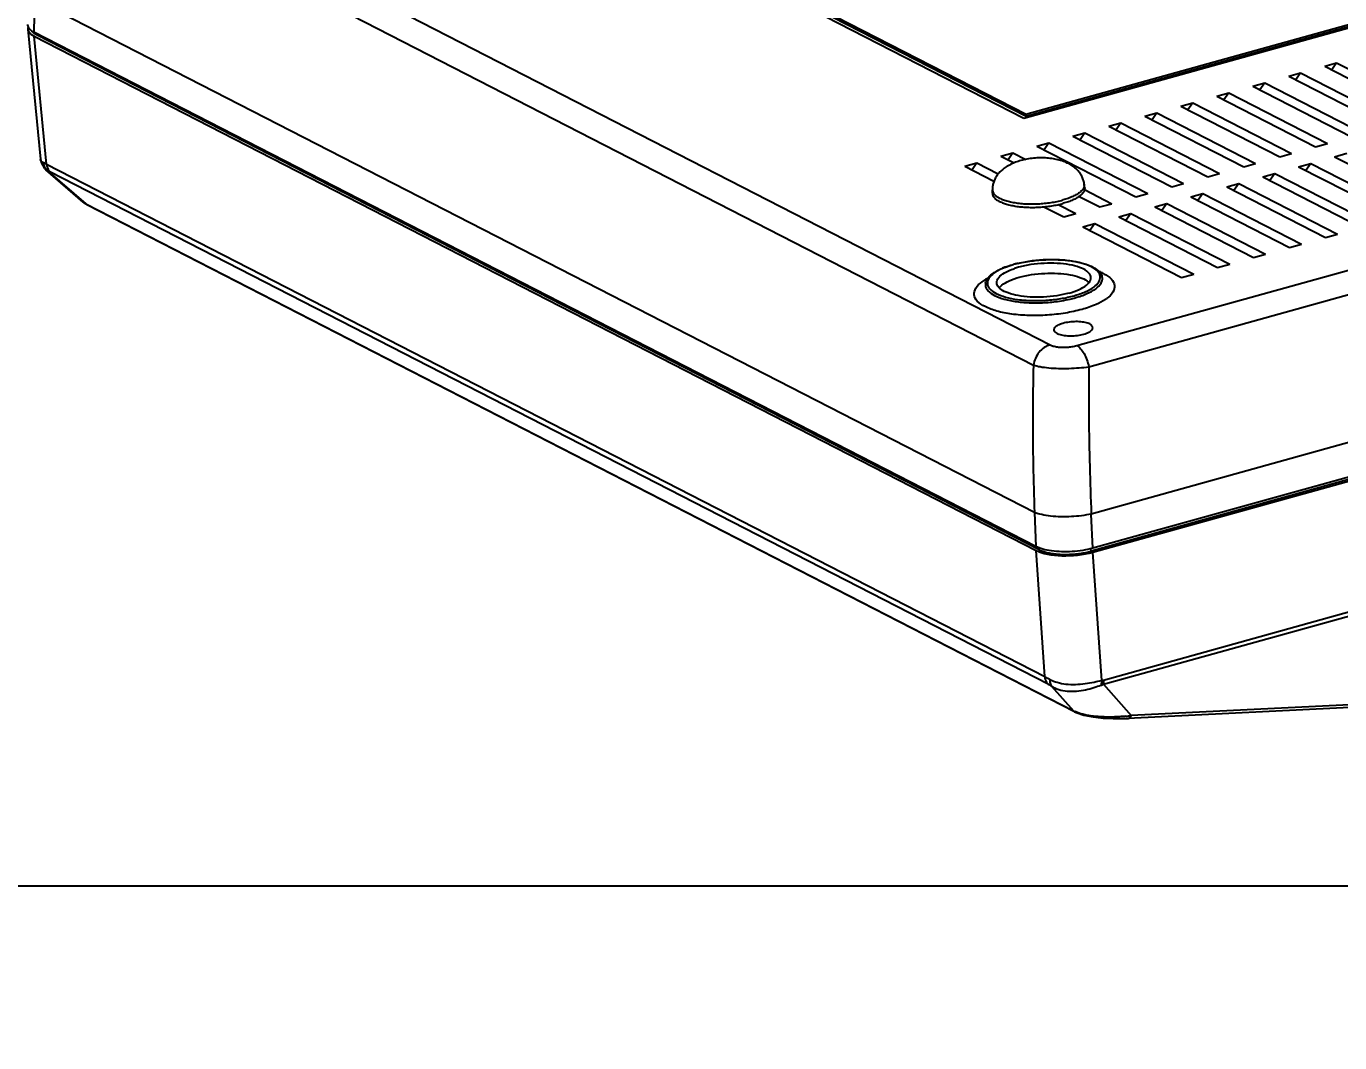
# Model space of a CAD drawing. Header units: millimetres. Extents: x -5407 to -45, y -6458 to 594.
# Drawn here: x -782.8 to -635.1, y -2074.1 to -1959.7 of the extents above; entities that cross this region are included whole.
import ezdxf

# ---------------------------------------------------------------- set-up
doc = ezdxf.new("R2010")
doc.units = ezdxf.units.MM
doc.layers.get('0').update_dxf_attribs({"linetype": 'CONTINUOUS'})
doc.layers.get('Defpoints').update_dxf_attribs({"linetype": 'CONTINUOUS'})
doc.layers.add('dim', color=3, linetype='CONTINUOUS', lineweight=9)
doc.styles.add('LongTou', font='romand.shx', dxfattribs={"width": 0.8, "bigfont": 'whgdtxt.shx'})
doc.dimstyles.new('YanXiu', dxfattribs={"dimtxt": 2.5, "dimasz": 2.2, "dimexe": 1, "dimexo": 0, "dimgap": 0.66, "dimtad": 0, "dimzin": 0, "dimdsep": 46, "dimtxsty": 'LongTou', "dimblk": 'CLOSEDBLANK', "dimcen": 0, "dimclrd": 256, "dimclre": 131, "dimclrt": 42, "dimadec": 0, "dimazin": 0, "dimtfac": 1, "dimtdec": 4, "dimtofl": 0, "dimtmove": 0, "dimatfit": 3, "dimldrblk": 'CLOSEDBLANK', "dimfxl": 0, "dimtolj": 1, "dimtzin": 0, "dimlwd": 0, "dimlwe": 0, "dimarcsym": 0})

# ---------------------------------------------------------------- blocks, each defined once
blk = doc.blocks.new('*U3')
at = {"color": 7}
for p, q in [((-151.42, 33.66), (-13.78, -37.02)), ((-153.76, 30.8), (-16.12, -39.87)), ((-72, 22.86), (-17.46, -5.15)), ((-17.15, -4.64), (-70.64, 22.82)), ((-17.14, -4.93), (-70.64, 22.54)), ((-17.45, -5.15), (68.54, 18.78)), ((67.18, 18.83), (-17.16, -4.64)), ((67.21, 18.55), (-17.14, -4.93)), ((-156.56, 11.6), (-156.65, 6.95)), ((-15.96, -60.59), (-156.56, 11.6)), ((-157.51, 7.38), (-155.73, -10.93)), ((-15.77, -65.39), (-156.65, 6.95)), ((-154.86, -11.63), (-156.61, 6.39)), ((-156.61, 6.39), (-15.74, -65.94)), ((-156.19, 6.51), (-156.19, 6.72)), ((-15.32, -65.83), (-156.19, 6.51)), ((-10.02, -37.13), (147.12, 6.6)), ((-8.33, -40.1), (148.81, 3.63)), ((24.84, 2.18), (26.52, 2.64)), ((24.84, 2.18), (38.74, -4.96)), ((26.52, 2.64), (25.85, 1.65)), ((26.52, 2.64), (40.43, -4.49)), ((19.78, 0.77), (21.46, 1.24)), ((19.78, 0.77), (33.68, -6.37)), ((21.46, 1.24), (20.79, 0.25)), ((21.46, 1.24), (35.37, -5.9)), ((9.66, -2.05), (11.35, -1.58)), ((11.35, -1.58), (10.68, -2.57)), ((11.35, -1.58), (25.25, -8.72)), ((14.72, -0.64), (16.41, -0.17)), ((14.72, -0.64), (28.62, -7.78)), ((16.41, -0.17), (15.74, -1.16)), ((16.41, -0.17), (30.31, -7.31)), ((4.6, -3.46), (6.29, -2.99)), ((4.6, -3.46), (18.51, -10.6)), ((6.29, -2.99), (5.62, -3.98)), ((6.29, -2.99), (20.19, -10.13)), ((9.66, -2.05), (23.56, -9.19)), ((-17.16, -4.64), (-17.13, -4.92)), ((-0.46, -4.86), (1.23, -4.39)), ((-0.46, -4.86), (13.45, -12)), ((1.23, -4.39), (0.56, -5.39)), ((1.23, -4.39), (15.13, -11.53)), ((-10.58, -7.68), (-8.89, -7.21)), ((-8.89, -7.21), (-9.56, -8.2)), ((-8.89, -7.21), (5.01, -14.35)), ((-5.52, -6.27), (-3.83, -5.8)), ((-5.52, -6.27), (8.39, -13.41)), ((-3.83, -5.8), (-4.5, -6.79)), ((-3.83, -5.8), (10.07, -12.94)), ((-15.64, -9.09), (-13.95, -8.62)), ((-15.64, -9.09), (-1.73, -16.23)), ((-13.95, -8.62), (-14.62, -9.61)), ((-13.95, -8.62), (-0.04, -15.76)), ((-10.58, -7.68), (3.33, -14.82)), ((23.56, -9.19), (25.25, -8.72)), ((-155.72, -10.94), (-155.72, -10.94)), ((-20.7, -10.49), (-19.01, -10.03)), ((-20.7, -10.49), (-18.84, -11.45)), ((-19.01, -10.03), (-19.68, -11.02)), ((-19.01, -10.03), (-17.2, -10.95)), ((18.51, -10.6), (20.19, -10.13)), ((26.24, -10.56), (27.93, -10.09)), ((26.24, -10.56), (40.14, -17.7)), ((-155.17, -12.21), (-154.96, -12.41)), ((-154.97, -12.41), (-154.97, -12.41)), ((-154.73, -12.53), (-154.97, -12.41)), ((-149.7, -16.98), (-154.96, -12.42)), ((-154.86, -11.63), (-14.53, -83.68)), ((-154.73, -12.53), (-149.34, -17.2)), ((-14.06, -84.73), (-154.39, -12.67)), ((-25.75, -11.9), (-24.07, -11.43)), ((-25.75, -11.9), (-21.66, -14.01)), ((-24.07, -11.43), (-24.74, -12.42)), ((-24.07, -11.43), (-21.05, -12.98)), ((13.45, -12), (15.13, -11.53)), ((16.12, -13.38), (17.81, -12.91)), ((17.81, -12.91), (17.14, -13.9)), ((17.81, -12.91), (31.71, -20.05)), ((21.18, -11.97), (22.87, -11.5)), ((21.18, -11.97), (35.08, -19.11)), ((22.87, -11.5), (22.2, -12.49)), ((22.87, -11.5), (36.77, -18.64)), ((-8.91, -14.91), (-8.96, -14.45)), ((3.33, -14.82), (5.01, -14.35)), ((8.39, -13.41), (10.07, -12.94)), ((11.06, -14.78), (12.75, -14.31)), ((12.75, -14.31), (12.08, -15.31)), ((12.75, -14.31), (26.65, -21.45)), ((16.12, -13.38), (30.03, -20.52)), ((-21.88, -15.67), (-21.88, -15.21)), ((-9.69, -16.15), (-6.79, -17.63)), ((-8.93, -15.2), (-5.1, -17.17)), ((153.83, -15.8), (-7.98, -60.82)), ((-1.73, -16.23), (-0.04, -15.76)), ((6, -16.19), (7.69, -15.72)), ((6, -16.19), (19.91, -23.33)), ((7.69, -15.72), (7.02, -16.71)), ((7.69, -15.72), (21.59, -22.86)), ((11.06, -14.78), (24.97, -21.92)), ((-149.7, -16.98), (-149.63, -17.03)), ((-149.7, -16.98), (-149.7, -16.98)), ((-149.63, -17.03), (-149.19, -17.31)), ((-149.19, -17.31), (-149.34, -17.2)), ((-149.34, -17.2), (-10.48, -88.5)), ((-149.19, -17.31), (-149.19, -17.31)), ((-10.32, -88.61), (-149.19, -17.31)), ((-14.65, -17.61), (-11.85, -19.04)), ((-12.64, -17.3), (-10.16, -18.57)), ((-6.79, -17.63), (-5.1, -17.17)), ((0.94, -17.6), (2.63, -17.13)), ((0.94, -17.6), (14.85, -24.74)), ((2.63, -17.13), (1.96, -18.12)), ((2.63, -17.13), (16.53, -24.27)), ((-11.85, -19.04), (-10.16, -18.57)), ((-9.18, -20.42), (-7.49, -19.95)), ((-7.49, -19.95), (-8.16, -20.94)), ((-7.49, -19.95), (6.42, -27.09)), ((-4.12, -19.01), (-2.43, -18.54)), ((-4.12, -19.01), (9.79, -26.15)), ((-2.43, -18.54), (-3.1, -19.53)), ((-2.43, -18.54), (11.48, -25.68)), ((-9.18, -20.42), (4.73, -27.56)), ((154.22, -20.89), (-8.01, -66.04)), ((154.46, -20.47), (-7.78, -65.62)), ((-7.75, -66.18), (154.49, -21.03)), ((24.97, -21.92), (26.65, -21.45)), ((19.91, -23.33), (21.59, -22.86)), ((9.79, -26.15), (11.48, -25.68)), ((14.85, -24.74), (16.53, -24.27)), ((4.73, -27.56), (6.42, -27.09)), ((-6.28, -84.75), (154.82, -39.92)), ((-6.25, -84.17), (154.85, -39.34)), ((-15.96, -60.59), (-15.77, -65.39)), ((-7.78, -65.62), (-7.98, -60.82)), ((-14.53, -83.68), (-15.74, -65.94)), ((-15.32, -65.83), (-15.32, -65.55)), ((-8.01, -66.04), (-8.04, -65.64)), ((-6.51, -84.22), (-7.75, -66.18)), ((-6.28, -84.75), (-2.37, -89.16)), ((104.67, -84.22), (-2.84, -89.56)), ((106.14, -83.76), (-2.37, -89.16)), ((-13.58, -85), (-10.48, -88.5)), ((-10.33, -88.61), (-10.48, -88.5)), ((-10.33, -88.61), (-10.08, -88.73))]:
    blk.add_line(p, q, dxfattribs=at)
for points in [[(-155.72, -10.94), (-155.6, -11.48), (-155.17, -12.21)], [(-10.08, -88.73), (-9.03, -89.08), (-7.73, -89.34), (-6.33, -89.51), (-4.91, -89.59), (-3.51, -89.59), (-2.84, -89.56)]]:
    blk.add_lwpolyline(points, dxfattribs=at)
for centre, radius, start, end in [((-153.37, -11.04), 2.03, 189.6445, 202.5023), ((-14.77, -40.82), 15.66, 105.329, 105.5502), ((-14.68, -40.94), 15.77, 105.55, 105.758), ((-14.58, -41.53), 16.39, 103.1607, 105.3139), ((-18.97, -34.25), 7.51, 118.4572, 123.0187), ((-16.31, -36.11), 10.7, 110.4156, 112.7918), ((-15.13, -37.2), 11.51, 105.4875, 108.4923), ((-9.77, -34.06), 7.89, 64.0339, 68.47), ((-9.46, -33.4), 7.16, 63.077, 63.9769), ((-10.63, -26.16), 3.15, 308.8177, 311.5514), ((-14.69, -14.35), 16.66, 283.0566, 285.5304), ((-88.21, -223.01), 157.61, 61.8281, 62.1275), ((-8.71, -85.2), 3.74, 241.8726, 244.7176), ((-5.38, -67.71), 21.66, 276.0087, 277.9746)]:
    blk.add_arc(centre, radius, start, end, dxfattribs=at)
for centre, ratio, start_param, end_param in [((-151.71, 7.75), 0.356821, 3.004354, 3.685763), ((-10.85, -64.58), 0.357254, -2.597147, -1.027036)]:
    blk.add_ellipse(centre, major_axis=(5.79, 0.34), ratio=ratio, start_param=start_param, end_param=end_param, dxfattribs=at)
for points, start_tangent, end_tangent in [([(-157.54, 8.03), (-157.54, 7.92), (-157.47, 7.68)], (-0.035983, -0.999352), (0.436863, -0.899528)), ([(-157.47, 7.68), (-157.28, 7.41)], (0.436863, -0.899528), (0.668729, -0.743506)), ([(-157.28, 7.41), (-156.64, 6.95)], (0.668729, -0.743506), (0.889585, -0.45677)), ([(-156.77, 6.92), (-156.84, 7.02), (-156.89, 7.08)], (-0.674355, 0.738407), (-0.531317, 0.847173)), ([(-156.19, 6.51), (-156.58, 6.75), (-156.77, 6.92)], (-0.889585, 0.456769), (-0.674355, 0.738407)), ([(-155.37, -11.38), (-155.68, -11.1), (-155.72, -10.94)], (-0.905709, 0.4239), (-0.084099, 0.996457)), ([(-8.96, -14.45), (-9.06, -13.93), (-9.26, -13.41), (-9.54, -12.91), (-9.93, -12.45), (-10.42, -12.01), (-11.01, -11.63), (-11.7, -11.3), (-12.48, -11.05), (-13.31, -10.86), (-14.2, -10.76), (-15.13, -10.73), (-16.09, -10.78), (-17.02, -10.91), (-17.87, -11.11)], (-0.114395, 0.993435), (-0.963393, -0.268092)), ([(-154.86, -11.63), (-155.14, -11.49), (-155.37, -11.38)], (-0.894928, 0.44621), (-0.905818, 0.423668)), ([(-155.24, -11.82), (-155.03, -12.21), (-154.73, -12.53)], (0.383465, -0.923555), (0.759066, -0.651014)), ([(-154.86, -11.63), (-154.78, -12.03), (-154.62, -12.38), (-154.39, -12.67)], (0.082555, -0.996586), (0.720891, -0.693049)), ([(-154.39, -12.67), (-154.58, -12.58), (-154.73, -12.53)], (-0.889581, 0.456777), (-0.96765, 0.252296)), ([(-17.87, -11.11), (-18.62, -11.35), (-19.33, -11.66), (-19.95, -12.01), (-20.48, -12.4), (-20.92, -12.82), (-21.28, -13.27), (-21.55, -13.74), (-21.74, -14.22), (-21.85, -14.72), (-21.88, -15.21)], (-0.963397, -0.26808), (0.002488, -0.999997)), ([(-8.96, -14.45), (-8.96, -14.56), (-9.03, -14.89), (-9.23, -15.22), (-9.56, -15.55), (-10, -15.86), (-10.56, -16.15), (-11.22, -16.42), (-11.96, -16.65)], (0.116625, -0.993176), (-0.963395, -0.268086)), ([(-21.88, -15.21), (-21.82, -15.52), (-21.63, -15.83), (-21.32, -16.12), (-20.88, -16.39), (-20.33, -16.63), (-19.68, -16.83), (-18.95, -16.99), (-18.14, -17.11), (-17.28, -17.19), (-16.38, -17.21), (-15.46, -17.19), (-14.54, -17.12), (-13.64, -17.01), (-12.77, -16.85), (-11.96, -16.65)], (0.00438, -0.99999), (0.963395, 0.268086)), ([(-21.88, -15.67), (-21.86, -15.87), (-21.72, -16.18), (-21.47, -16.47), (-21.1, -16.74), (-20.62, -16.98), (-20.05, -17.2), (-19.39, -17.37), (-18.66, -17.52), (-17.87, -17.62), (-17.03, -17.67), (-16.15, -17.69), (-15.27, -17.66), (-14.39, -17.58), (-13.52, -17.47), (-12.69, -17.32), (-11.92, -17.12)], (0.004006, -0.999992), (0.963395, 0.268086)), ([(-8.91, -14.91), (-8.91, -15.12), (-9.01, -15.44), (-9.24, -15.76), (-9.57, -16.07), (-10.02, -16.37), (-10.57, -16.65), (-11.2, -16.9), (-11.92, -17.12)], (0.11256, -0.993645), (-0.963395, -0.268086)), ([(-149.7, -16.98), (-149.63, -17.03), (-149.5, -17.11), (-149.34, -17.2)], (0.757092, -0.653308), (0.89833, -0.439322)), ([(-18.96, -25.76), (-20.48, -26.29), (-21.68, -26.96), (-22.4, -27.7)], (-0.962415, -0.271582), (-0.502392, -0.86464)), ([(-20.04, -26.08), (-18.97, -25.73)], (0.937057, 0.349178), (0.963395, 0.268086)), ([(-7.07, -26.69), (-7.95, -26.06), (-9.28, -25.56), (-10.98, -25.22), (-12.93, -25.06), (-15, -25.1), (-17.05, -25.34), (-18.91, -25.74)], (-0.664075, 0.747666), (-0.963395, -0.268086)), ([(-18.32, -25.57), (-17.12, -25.33), (-15.12, -25.09), (-13.1, -25.04), (-11.17, -25.17), (-9.44, -25.48), (-8.01, -25.97), (-6.99, -26.62), (-6.47, -27.37)], (0.973675, 0.227942), (0.323576, -0.946202)), ([(-8.05, -27.56), (-8.1, -27.27), (-8.62, -26.65), (-9.63, -26.13), (-11.04, -25.76), (-12.76, -25.56), (-14.61, -25.56), (-16.48, -25.74), (-18.2, -26.11)], (-0.027836, 0.999612), (-0.963395, -0.268086)), ([(-22.85, -28.33), (-22.47, -27.59), (-21.65, -26.87), (-20.46, -26.24)], (0.210786, 0.977532), (0.921774, 0.387728)), ([(-22.4, -27.7), (-22.59, -28.45), (-22.24, -29.16), (-21.36, -29.79), (-20.03, -30.3), (-18.33, -30.64), (-16.38, -30.79), (-14.31, -30.75), (-12.26, -30.52), (-10.4, -30.11)], (-0.502392, -0.86464), (0.963395, 0.268086)), ([(-21.26, -28.33), (-21.2, -27.91), (-20.66, -27.24), (-19.63, -26.62)], (-0.058459, 0.99829), (0.908714, 0.41742)), ([(-20.55, -28.64), (-19.53, -28.02), (-18.1, -27.51)], (0.778301, 0.627892), (0.963395, 0.268086)), ([(-19.63, -26.62), (-18.78, -26.29)], (0.908714, 0.41742), (0.94801, 0.318241)), ([(-18.1, -27.51), (-16.39, -27.15), (-14.53, -26.97), (-12.68, -26.97), (-10.97, -27.17), (-9.57, -27.53), (-8.56, -28.05)], (0.963395, 0.268086), (0.80342, -0.595413)), ([(-10.4, -30.11), (-8.82, -29.56), (-7.62, -28.89), (-6.91, -28.16), (-6.72, -27.41), (-7.07, -26.69)], (0.963395, 0.268086), (-0.664075, 0.747666)), ([(-10.23, -30.4), (-8.58, -29.82), (-7.35, -29.13), (-6.61, -28.37), (-6.42, -27.6), (-6.47, -27.37)], (0.963395, 0.268086), (-0.332337, 0.943161)), ([(-8.54, -28.52), (-8.11, -27.95), (-8.05, -27.56)], (0.747462, 0.664304), (-0.027836, 0.999612)), ([(-6.21, -27.02), (-5.15, -27.79), (-4.7, -28.68), (-4.93, -29.61), (-5.82, -30.52), (-5.97, -30.63)], (0.891601, -0.452821), (-0.827006, -0.562192)), ([(-9.28, -32.04), (-11.62, -32.55), (-14.16, -32.84), (-16.73, -32.89), (-19.15, -32.7), (-21.26, -32.27), (-22.91, -31.65), (-24, -30.87), (-24.44, -29.98), (-24.21, -29.05), (-23.32, -28.14), (-23.06, -27.96)], (-0.963395, -0.268086), (0.837837, 0.54592)), ([(-22.84, -28.33), (-22.87, -28.68), (-22.5, -29.42), (-21.59, -30.07), (-20.22, -30.59), (-18.46, -30.95), (-16.44, -31.11), (-14.3, -31.07), (-12.18, -30.83), (-10.93, -30.58)], (-0.218125, -0.975921), (0.974069, 0.226253)), ([(-20.69, -29.21), (-21.21, -28.59), (-21.26, -28.33)], (-0.803412, 0.595423), (-0.058459, 0.99829)), ([(-20.9, -28.98), (-20.71, -28.77)], (0.62406, 0.781376), (0.733023, 0.680204)), ([(-20.71, -28.77), (-20.55, -28.64)], (0.733023, 0.680204), (0.778301, 0.627892)), ([(-11.11, -29.75), (-12.83, -30.11), (-14.7, -30.3), (-16.55, -30.3), (-18.27, -30.1), (-19.68, -29.73), (-20.69, -29.21)], (-0.963395, -0.268086), (-0.803412, 0.595423)), ([(-11.11, -29.75), (-9.68, -29.24), (-8.65, -28.62)], (0.963395, 0.268086), (0.778316, 0.627873)), ([(-8.56, -28.05), (-8.34, -28.24)], (0.80342, -0.595413), (0.720229, -0.693736)), ([(-5.97, -30.63), (-7.3, -31.35), (-9.28, -32.04)], (-0.827006, -0.562192), (-0.963395, -0.268086)), ([(-11.97, -34), (-12.67, -34.27), (-13.12, -34.59), (-13.24, -34.92)], (-0.963395, -0.268086), (0.035326, -0.999376)), ([(-13.24, -34.92), (-13.24, -34.94), (-13.04, -35.26), (-12.53, -35.52), (-11.77, -35.69), (-10.86, -35.75), (-9.91, -35.69), (-9.03, -35.51)], (0.035326, -0.999376), (0.963395, 0.268086)), ([(-7.75, -34.6), (-7.76, -34.58), (-7.96, -34.25), (-8.47, -33.99), (-9.23, -33.82), (-10.13, -33.76), (-11.09, -33.83), (-11.97, -34)], (-0.035326, 0.999376), (-0.963395, -0.268086)), ([(-9.03, -35.51), (-8.32, -35.25), (-7.88, -34.92), (-7.75, -34.6)], (0.963395, 0.268086), (-0.035326, 0.999376)), ([(-13.78, -37.02), (-14.61, -37.41), (-15.32, -38.06), (-15.84, -38.92), (-16.12, -39.87)], (-0.963412, -0.268026), (-0.14037, -0.990099)), ([(-13.78, -37.02), (-13.32, -37.19), (-12.74, -37.31), (-12.08, -37.36), (-11.37, -37.35), (-10.67, -37.27), (-10.02, -37.13)], (0.889749, -0.456451), (0.96341, 0.268033)), ([(-10.02, -37.13), (-9.48, -37.56), (-8.99, -38.25), (-8.59, -39.13), (-8.33, -40.1)], (0.88962, -0.456701), (0.176003, -0.98439)), ([(-16.12, -39.87), (-16.2, -46.97), (-16.15, -53.89), (-15.96, -60.59)], (-0.021359, -0.999772), (0.038737, -0.999249)), ([(-16.12, -39.87), (-15.16, -40.09), (-13.96, -40.25), (-12.59, -40.33), (-11.13, -40.33), (-9.68, -40.25), (-8.33, -40.1)], (0.956442, -0.291922), (0.989279, 0.146041)), ([(-8.33, -40.1), (-8.32, -47.19), (-8.2, -54.12), (-7.98, -60.82)], (-0.006838, -0.999977), (0.042363, -0.999102)), ([(-7.98, -60.82), (-9.35, -61.05), (-10.78, -61.18), (-12.26, -61.2), (-13.69, -61.11), (-14.95, -60.9), (-15.96, -60.59)], (-0.976939, -0.213516), (-0.921418, 0.388574)), ([(-7.78, -65.62), (-9.16, -65.92), (-10.66, -66.09), (-12.16, -66.11), (-13.57, -66), (-14.8, -65.75), (-15.77, -65.38)], (-0.963395, -0.268086), (-0.889585, 0.456769)), ([(-15.32, -65.83), (-14.81, -66.04), (-14.22, -66.22), (-13.54, -66.35), (-12.8, -66.44), (-12, -66.49), (-11.18, -66.49), (-10.35, -66.44), (-9.53, -66.35), (-8.75, -66.22), (-8.01, -66.04)], (0.889585, -0.456769), (0.963395, 0.268086)), ([(-14.53, -83.68), (-14.45, -84.08), (-14.29, -84.44), (-14.06, -84.73)], (0.082589, -0.996584), (0.720882, -0.693058)), ([(-14.06, -84.73), (-13.84, -84.85), (-13.58, -85)], (0.889589, -0.456762), (0.84525, -0.53437)), ([(-13.8, -84.07), (-13.8, -84.44), (-13.73, -84.76), (-13.58, -85)], (-0.107974, -0.994154), (0.65454, -0.756027)), ([(-13.8, -84.07), (-12.76, -84.48), (-11.54, -84.72), (-10.21, -84.77), (-8.84, -84.66), (-7.58, -84.44), (-6.51, -84.22)], (0.881594, -0.472009), (0.982264, 0.187505)), ([(-13.58, -85), (-12.55, -85.48), (-11.36, -85.71), (-10.07, -85.72), (-8.77, -85.52), (-7.6, -85.2), (-6.64, -84.89)], (0.846536, -0.532331), (0.957378, 0.288837)), ([(-6.51, -84.22), (-6.54, -84.46), (-6.58, -84.68), (-6.64, -84.89)], (-0.072983, -0.997333), (-0.324512, -0.945881)), ([(-6.64, -84.89), (-6.46, -84.83), (-6.28, -84.75)], (0.955976, 0.293446), (0.915693, 0.401878)), ([(-6.51, -84.22), (-6.38, -84.2), (-6.25, -84.17)], (0.991108, 0.133058), (0.963319, 0.26836)), ([(-6.25, -84.17), (-6.25, -84.38), (-6.26, -84.57), (-6.28, -84.75)], (0.043909, -0.999036), (-0.17917, -0.983818)), ([(-9.57, -88.87), (-9.82, -88.78), (-10.05, -88.7), (-10.27, -88.6), (-10.31, -88.59)], (-0.955962, 0.29349), (-0.903911, 0.427721)), ([(-3.11, -89.25), (-3.82, -89.31), (-4.5, -89.35), (-5.16, -89.37), (-5.78, -89.37), (-6.37, -89.35), (-6.91, -89.32), (-7.42, -89.27), (-7.88, -89.22), (-8.3, -89.16), (-8.68, -89.09), (-9.01, -89.02), (-9.31, -88.94), (-9.57, -88.87)], (-0.99449, -0.104828), (-0.955962, 0.29349)), ([(-2.84, -89.56), (-2.78, -89.56), (-2.55, -89.43), (-2.37, -89.16)], (0.999178, 0.040526), (0.390857, 0.920451))]:
    blk.add_spline(points, degree=3, dxfattribs=dict(at, start_tangent=start_tangent, end_tangent=end_tangent))
blk = doc.blocks.new('u60')
at = {"layer": 'Defpoints'}
blk.add_lwpolyline([(0, 603.7473), (422.1896, 603.7473), (422.1896, 0), (0, 0)], close=True, dxfattribs=at)
at = {"xscale": 0.7999999999999545, "yscale": 0.7999999999999545, "zscale": 0.7999999999999545}
blk.add_blockref('*U3', (186.0963, 90.5009), dxfattribs=at)
blk = doc.blocks.new('_ClosedBlank')
at = {"color": 0, "linetype": 'ByBlock', "lineweight": -2}
for p, q in [((-1, 0.167), (0, 0)), ((-1, 0.167), (-1, -0.167)), ((0, 0), (-1, -0.167))]:
    blk.add_line(p, q, dxfattribs=at)
blk = doc.blocks.new('*D34')
at = {"layer": 'Defpoints', "color": 0}
for p in [(-2243.06, -1942.96), (-2253.82, -1963.76), (-2243.06, -1963.76)]:
    blk.add_point(p, dxfattribs=at)
at = {"layer": 'dim', "lineweight": 5}
for p, q in [((-2253.82, -1937.36), (-2253.82, -1931.76)), ((-2253.82, -1969.36), (-2253.82, -1974.96))]:
    blk.add_line(p, q, dxfattribs=at)
at = {"layer": 'dim', "color": 131, "lineweight": 5}
for p, q in [((-2243.06, -1942.96), (-2255.22, -1942.96)), ((-2243.06, -1963.76), (-2255.22, -1963.76))]:
    blk.add_line(p, q, dxfattribs=at)
at = {"layer": 'dim', "lineweight": 5, "xscale": 5.600000000000001, "yscale": 5.600000000000001, "zscale": 5.600000000000001}
for p, rotation in [((-2253.82, -1942.96), 270), ((-2253.82, -1963.76), 90)]:
    blk.add_blockref('_ClosedBlank', p, dxfattribs=dict(at, rotation=rotation))
at = {"layer": 'dim', "color": 8, "insert": (-2253.82, -1953.36), "char_height": 7, "attachment_point": 5, "rotation": 90, "style": 'LongTou'}
blk.add_mtext('2.60', dxfattribs=at)
blk = doc.blocks.new('*D32')
at = {"layer": 'Defpoints', "color": 0}
for p in [(-2146.66, -1767.6), (-2141.76, -1788.48), (-2274.66, -1819.73)]:
    blk.add_point(p, dxfattribs=at)
at = {"layer": 'dim', "color": 131, "lineweight": 5}
for p, q in [((-2141.76, -1788.48), (-2146.98, -1766.24)), ((-2274.66, -1819.73), (-2279.89, -1797.49))]:
    blk.add_line(p, q, dxfattribs=at)
at = {"layer": 'dim', "lineweight": 5}
for p, q in [((-2152.12, -1768.88), (-2198.51, -1779.79)), ((-2274.12, -1797.57), (-2227.72, -1786.66))]:
    blk.add_line(p, q, dxfattribs=at)
at = {"layer": 'dim', "lineweight": 5, "xscale": 5.600000000000001, "yscale": 5.600000000000001, "zscale": 5.600000000000001}
for p, rotation in [((-2146.66, -1767.6), 13.23079457676443), ((-2279.57, -1798.85), 193.2307945767645)]:
    blk.add_blockref('_ClosedBlank', p, dxfattribs=dict(at, rotation=rotation))
at = {"layer": 'dim', "color": 42, "insert": (-2213.12, -1783.23), "char_height": 7, "attachment_point": 5, "rotation": 13.2308, "style": 'LongTou'}
blk.add_mtext('136.53', dxfattribs=at)
blk = doc.blocks.new('*D16')
at = {"layer": 'Defpoints', "color": 0}
for p in [(-2157.83, -1794.31), (-2261.09, -1805.61), (-2258.2, -1817.91)]:
    blk.add_point(p, dxfattribs=at)
at = {"layer": 'dim', "color": 131, "lineweight": 5}
for p, q in [((-2157.83, -1794.31), (-2161.05, -1780.65)), ((-2258.2, -1817.91), (-2261.41, -1804.24))]:
    blk.add_line(p, q, dxfattribs=at)
at = {"layer": 'dim', "lineweight": 5}
for p, q in [((-2166.18, -1783.29), (-2196.31, -1790.37)), ((-2255.64, -1804.32), (-2225.51, -1797.24))]:
    blk.add_line(p, q, dxfattribs=at)
at = {"layer": 'dim', "lineweight": 5, "xscale": 5.600000000000001, "yscale": 5.600000000000001, "zscale": 5.600000000000001}
for p, rotation in [((-2160.73, -1782.01), 13.23079457756161), ((-2261.09, -1805.61), 193.2307945775617)]:
    blk.add_blockref('_ClosedBlank', p, dxfattribs=dict(at, rotation=rotation))
at = {"layer": 'dim', "color": 42, "insert": (-2210.91, -1793.81), "char_height": 7, "attachment_point": 5, "rotation": 13.2308, "style": 'LongTou'}
blk.add_mtext('103.10', dxfattribs=at)

msp = doc.modelspace()

# ---------------------------------------------------------------- block references
msp.add_blockref('u60', (-842.715, -2056.462))

# ---------------------------------------------------------------- dimensions: what is measured, and where the dimension line sits
at = {"layer": 'dim'}
for base, p1, p2, picture, middle in [((-5401.712, -6458.244), (-5273.719, -6406.119), (-5406.621, -6437.367), '*D32', (-326.021, 273.235)), ((-5287.287, -6420.241), (-5390.543, -6431.532), (-5290.181, -6407.935), '*D16', (-323.814, 262.654))]:
    dim = msp.add_linear_dim(base=base, p1=p1, p2=p2, dimstyle='YanXiu', override={"dimtxt": 7, "dimasz": 5.6, "dimexe": 1.3993, "dimgap": 1.3993}, dxfattribs=at)
    dim.commit()
    dim.dimension.update_dxf_attribs({"geometry": picture, "text_midpoint": middle, "dimtype": 160, "insert": (1887.094, 2056.462)})
dim = msp.add_linear_dim(base=(-366.723, 92.703), p1=(-355.968, 113.503), p2=(-355.968, 92.703), angle=90, dimstyle='YanXiu', override={"dimtxt": 7, "dimasz": 5.6, "dimexe": 1.3993, "dimgap": 1.3993, "dimlfac": 0.125, "dimclrt": 8}, dxfattribs=at)
dim.commit()
dim.dimension.update_dxf_attribs({"geometry": '*D34', "text_midpoint": (-366.723, 103.103), "dimtype": 160})

doc.saveas('drawing.dxf')
